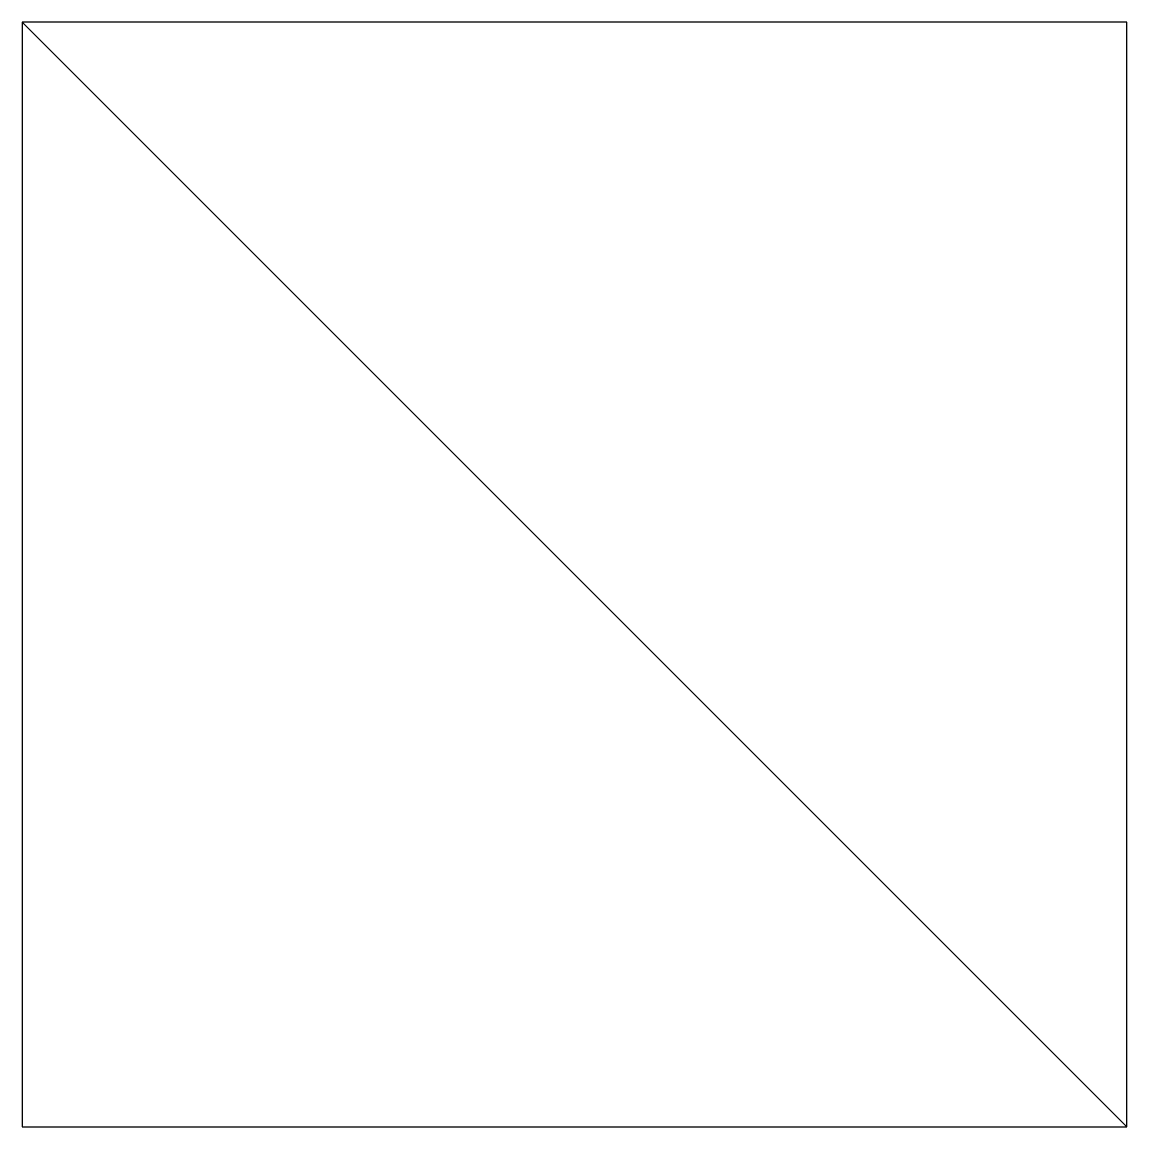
# Model space of a CAD drawing. Header units: millimetres. Extents: x 2922 to 2932, y 1613.8 to 1623.8.
import ezdxf

# ---------------------------------------------------------------- set-up
doc = ezdxf.new("R2010")
doc.units = ezdxf.units.MM

msp = doc.modelspace()

# ---------------------------------------------------------------- linework, layer by layer
msp.add_line((2932.019, 1613.824, 20), (2922.019, 1623.824, 0.003))
msp.add_lwpolyline([(2922.019, 1613.824), (2932.019, 1613.824), (2932.019, 1623.824), (2922.019, 1623.824)], close=True)

doc.saveas('drawing.dxf')
